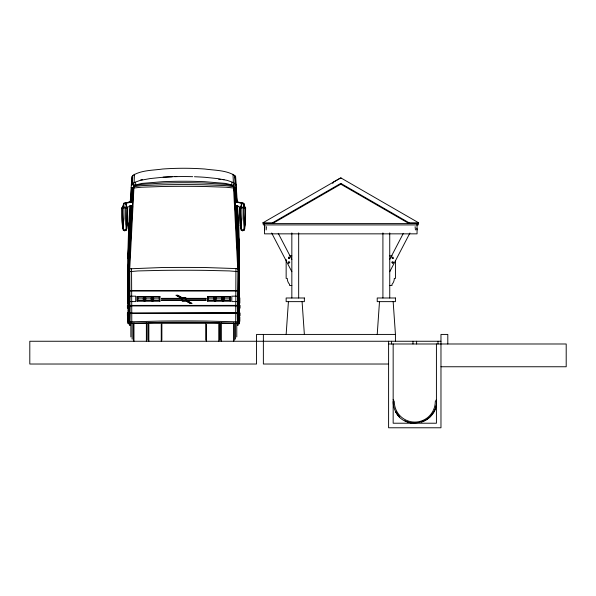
<?xml version="1.0" encoding="UTF-8"?>
<svg xmlns="http://www.w3.org/2000/svg" width="596" height="596" viewBox="0 0 596 596"><rect width="100%" height="100%" fill="white"/><g stroke="black" fill="none" stroke-linecap="round" stroke-linejoin="round"><path stroke-width="0.89" d="M128.051 297.814L128.051 247.303L128.706 225.191L129.22 225.094M239.294 268.997L239.428 271.761L229.438 270.927L206.119 270.375A328.515 58.289 0 0 0 161.367 270.375L138.049 270.927L128.803 271.739L128.803 323.33M131.336 184.849L133.422 184.842L133.526 185.863L129.012 271.739L128.997 323.33L161.486 322.332A351.32 53.938 0 0 1 206 322.332L238.489 323.33L238.475 271.739L234.064 184.842L236.15 184.849L237.275 202.439M129.168 320.886L129.161 323.241L129.146 305.405L238.34 305.405L238.325 323.241L238.311 322.056M238.34 309.309L238.34 305.405L129.429 305.539M239.473 310.36L239.473 307.737M121.86 207.87C122.128 215.298 121.375 223.06 123.335 230.25L124.787 230.801L126.24 230.25C128.192 223.06 127.44 215.298 127.708 207.87L126.859 207.199L125.905 203.318L123.663 203.318L122.716 207.199L121.86 207.87L127.708 207.87M122.083 207.87C122.329 215.067 121.629 222.569 123.439 229.557L123.335 230.25M122.865 207.199L123.744 203.869L124.78 203.676L124.787 203.087L132.573 201.388L123.663 203.318L123.99 207.199M235.733 313.354L235.703 322.928M235.733 313.034L235.755 305.949M237.513 313.034L237.275 305.539M238.102 313.354L238.303 323.226M236.046 206.939L238.139 205.948L235.487 205.948L240.642 207.199L244.785 207.199L243.831 203.318L241.589 203.318L240.642 207.199L239.786 207.87C240.061 215.298 239.309 223.06 241.261 230.25L242.714 230.801L244.166 230.25C246.126 223.06 245.366 215.298 245.641 207.87L243.958 205.553M240.009 207.87C240.262 215.067 239.555 222.569 241.373 229.557L241.261 230.25M242.714 230.801L242.714 230.056L244.055 229.557C245.872 222.569 245.165 215.067 245.418 207.87M235.763 305.405L235.927 268.565L206.067 267.559A326.794 62.081 0 0 0 161.419 267.559L129.742 268.803L129.935 305.405M238.743 240.881L238.758 238.81L239.428 258.172L239.428 323.33L128.058 323.308L128.051 320.767M238.318 305.949L129.168 305.949L129.146 309.309L129.257 307.804M237.491 323.025L237.245 313.123M237.551 305.405L237.871 271.53L233.423 185.17L233.528 183.702L235.092 183.724L234.668 175.44C225.847 170.069 214.784 170.434 204.838 169.018A291.906 287.235 0 0 0 162.648 169.018C152.703 170.434 141.639 170.069 132.819 175.44L132.357 176.103M238.132 305.405L238.475 271.739M239.428 323.308L239.473 316.528M128.11 297.806L128.438 261.957M238.221 250.015L235.889 206.857M239.182 267.224L238.467 247.549M238.296 244.524L236.24 206.06M238.37 239.033L236.664 206.186M238.586 222.867L238.519 228.045L237.104 205.963M238.594 222.36L238.393 252.726L239.428 269.005L238.549 269.019L236.478 222.867M128.922 235.249L129.027 231.553M128.058 258.545L128.87 236.247M131.344 226.599L131.418 224.744M131.791 216.378L132.029 210.798M132.439 201.508L133.355 187.569L132.446 202.044M128.058 258.254L128.907 239.398L129.086 252.726L128.058 271.761L128.803 271.739M131.552 268.565L131.723 305.405M128.058 271.761L129.056 251.512M129.742 268.803L134.063 185.17L133.958 183.702L132.394 183.724L132.819 175.44M131.843 184.842L132.267 176.565L131.865 176.528L130.211 202.431M231.77 184.425L231.874 182.473L233.394 182.51L235.092 183.724M132.163 206.574L131.351 217.436M129.086 252.726L128.729 225.579L129.95 205.844M130.375 205.963L129.041 233.535M130.628 202.402L131.552 187.569L131.165 187.569M131.843 183.821L132.014 181.221M130.822 206.052L129.116 239.033M131.06 202.498L132.007 187.725L132.826 187.569M131.247 206.06L129.19 244.524M131.537 201.433L132.424 187.569M131.589 206.857L129.265 250.015M131.962 201.426L133.05 187.569M132.044 206.574L128.058 269.005L128.937 269.019L131.008 222.867M132.334 202.044L133.243 187.569M286.147 334.423L288.419 301.636M377.223 334.423L379.496 301.636M243.503 207.199L243.831 203.318L234.377 201.627L241.589 203.318L241.246 207.199L240.642 207.87C240.076 215.163 241.812 222.382 241.373 229.557L242.714 230.056M436.421 401.592C437.591 423.48 404.408 431.452 395.513 411.411L399.491 416.887A21.627 21.627 0 0 1 393.159 401.592M134.048 174.963L134.51 174.226L134.093 182.51L132.394 183.724M264.542 229.937L264.929 225.862M266.151 229.937L266.464 226.681M129.228 248.808L130.233 239.562M214.731 301.114L215.387 296.659L222.606 296.659L222.606 301.114L207.512 301.114L207.512 296.659L214.731 296.659L214.731 301.114L214.053 300.675L208.235 300.675L207.512 301.114M126.859 228.722L126.248 224.252L126.851 207.87L126.248 207.199L125.905 203.318L131.403 202.066M137.013 301.114L137.683 300.675L137.989 298.879L137.683 297.084L137.013 296.659L137.013 301.114L144.232 301.114L144.232 296.659L137.006 296.659M144.232 301.114L143.509 300.675L143.211 298.879L143.509 297.084L144.232 296.659M144.895 301.114L145.566 300.675L145.871 298.879L145.566 297.084L144.895 296.659L144.88 301.114L159.974 301.114L159.974 296.659L152.755 296.659L152.755 301.114L153.425 300.675L159.251 300.675L159.974 301.114M144.88 296.659L152.099 296.659L152.114 301.114L151.391 300.675L151.093 298.879L151.391 297.084L152.114 296.659L152.755 301.114M153.425 300.675L153.731 298.879L153.425 297.084L152.755 296.659M159.251 300.675L159.251 297.084L159.974 296.659M208.235 300.675L208.235 297.084L207.512 296.659M214.053 300.675L213.755 298.879L214.053 297.084L214.731 296.659M216.095 300.675L216.095 297.084L215.372 296.659L215.372 301.114L216.095 300.675L221.921 300.675L222.591 301.114M221.921 300.675L221.615 298.879L221.921 297.084L222.591 296.659M223.254 301.114L223.977 300.675L224.275 298.879L223.977 297.084L223.254 296.659L223.262 301.114L230.481 301.114L230.473 296.659L223.262 296.659M230.473 301.114L229.795 300.675L229.497 298.879L229.795 297.084L230.473 296.659M122.716 228.722L123.99 218.531L123.931 207.87L123.32 207.199L122.716 207.87C122.143 215.163 123.886 222.382 123.439 229.557L124.78 230.056L126.129 229.557C127.939 222.569 127.239 215.067 127.484 207.87M240.642 228.722L241.924 218.531L241.857 207.87L241.246 207.199M389.747 259.409L403.35 233.319M389.747 271.716L409.929 233.006M341.247 178.122L340.338 178.122L262.925 222.8L263.38 224.923L418.198 224.923L418.653 222.8L340.793 177.861L332.449 182.674L332.903 183.464M436.421 399.618L435.281 401.592A20.495 20.495 0 0 1 414.786 422.087A20.495 20.495 0 0 1 394.291 401.592L393.159 399.618M130.211 305.539L129.965 313.034M239.383 303.692L239.838 302.991L239.838 297.978L239.383 297.277M129.623 305.539L129.384 313.034M239.383 321.825L239.838 321.244L239.838 317.079L239.383 316.491M126.248 207.199L125.644 207.87L125.577 218.531L126.24 230.25M130.233 313.123L129.995 323.025M289.194 258.105C288.844 256.667 289 258.731 288.494 258.448L288.494 257.204L289.708 257.479L289.172 258.604L288.494 258.448L289.097 258.15M289.149 262.687C289.09 261.264 288.792 263.149 288.494 263.007L288.494 261.756L289.708 262.031L289.708 262.724L288.494 263.007L289.097 262.709M133.429 186.816L141.557 185.617L163.028 184.797A429.925 172.855 0 0 1 204.458 184.797L225.929 185.617L234.057 186.816M262.925 222.8L272.491 222.8L340.793 183.382L409.087 222.8L418.653 222.8M409.087 222.8L409.087 223.589L340.793 184.171L272.491 223.589L272.491 222.8M134.055 185.349L141.751 183.426L163.162 181.676A451.247 412.276 0 0 1 204.324 181.676L225.735 183.426L233.431 185.349M128.051 316.528L128.565 316.327M129.496 313.123L238.266 313.034L238.318 320.886L237.856 305.539M134.003 185.855L141.669 184.387L163.103 183.046A441.86 301.107 0 0 1 204.376 183.046L225.81 184.387L233.483 185.855M241.678 203.869L243.749 203.869L244.628 207.199M133.854 188.016L141.461 187.219L162.961 186.488A423.227 148.426 0 0 1 204.525 186.488L226.026 187.219L233.632 188.016M234.668 175.44L235.07 175.388M140.79 179.85L142.563 179.724M129.988 321.84L161.486 321.043A327.405 54.363 0 0 1 206 321.043L237.499 321.84M163.125 177.176L176.781 176.498M236.128 217.436L234.131 187.569L235.912 187.569L236.858 202.402M236.321 187.569L235.934 187.569L236.873 202.282M132.819 206.939L131.455 206.939L129.354 205.948L132.014 205.948L126.859 207.199L122.716 207.199M239.786 207.87L245.641 207.87M263.38 223.589L418.198 223.589M289.395 255.87L291.839 255.87M389.739 255.87L392.183 255.87M128.684 267.239L127.879 267.239L127.879 298.007M239.406 267.239L239.406 302.537M127.879 275.382L128.684 275.382M291.839 285.469L289.559 285.469L289.559 284.329A8.672 8.672 0 0 1 287.287 278.414L286.147 278.414L286.147 259.476M389.739 285.469L392.019 285.469L392.019 284.329A8.672 8.672 0 0 0 394.299 278.414L395.439 278.414L395.439 260.377M127.879 294.387L128.684 294.387M137.683 297.084L143.509 297.084M145.566 297.084L151.391 297.084M153.425 297.084L159.251 297.084M208.235 297.084L214.053 297.084M216.095 297.084L221.921 297.084M223.977 297.084L229.795 297.084M137.989 298.879L143.211 298.879M145.871 298.879L151.093 298.879M153.731 298.879L158.953 298.879M208.533 298.879L213.755 298.879M216.393 298.879L221.615 298.879M224.275 298.879L229.497 298.879M137.683 300.675L143.509 300.675M145.566 300.675L151.391 300.675M223.977 300.675L229.795 300.675M128.051 304.243L128.565 304.243M128.051 304.832L128.565 304.832M128.028 305.405L127.402 305.405L127.402 308.125L128.028 308.125M239.436 305.405L240.054 305.405L240.054 308.125L239.436 308.125M128.051 312.706L128.565 312.706M128.028 313.012L127.402 313.012L127.402 315.724L128.028 315.724M238.266 313.034L129.22 313.354L237.99 313.123M239.436 313.012L240.054 313.012L240.054 315.724L239.436 315.724M148.516 322.503L218.97 322.503M128.364 323.01L129.608 323.01M237.402 323.01L239.279 323.01M128.364 323.591L129.608 323.591M237.402 323.591L239.279 323.591M129.608 323.822L128.364 323.822L128.364 320.566M237.402 323.822L239.279 323.822L239.279 322.563M395.431 341.255L395.431 334.423L256.541 334.423L256.541 364.022L29.8 364.022L29.8 341.255L440.973 341.255M388.599 343.989L566.2 343.989L566.2 366.756L440.973 366.756M388.599 364.022L263.372 364.022L263.372 334.423M235.733 184.849L235.211 176.565L235.621 176.528L236.187 184.849M218.702 179.284L220.483 179.411M222.256 179.538L224.029 179.664M392.541 258.165C393.77 257.412 390.991 257.658 393.084 258.448L393.084 257.204L391.87 257.479L392.414 258.604L393.084 258.448L392.436 258.135M392.541 262.717C393.77 261.964 390.991 262.21 393.084 263.007L393.084 261.756L391.87 262.031L391.87 262.724L393.084 263.007L392.436 262.687M235.927 268.565L237.744 268.803M124.78 203.676L125.823 203.869M234.928 201.388L242.714 203.087L242.714 203.676M131.574 187.569L132.007 187.725M278.235 233.319L291.839 259.409M271.657 233.006L291.839 271.716M244.785 228.722L243.503 218.531L243.57 207.87L244.181 207.199L244.777 207.87C245.433 215.402 243.391 222.844 244.166 230.25M236.947 236.791L237.253 239.562M237.551 242.334L238.258 248.808M416.887 228.305L417.044 229.937M415.114 226.681L415.434 229.937M233.431 174.963L232.976 174.226L233.394 182.51L227.136 180.357L217.413 178.576L205.017 177.303A296.935 292.174 0 0 0 194.452 176.736M393.159 301.636L395.439 334.423M302.083 301.636L304.362 334.423M235.129 176.103L235.271 178.152M237.536 205.896L238.758 225.579M235.696 184.693L235.867 187.39M237.089 206.104L238.445 233.535L236.724 206.968M236.426 202.387L235.48 187.725L236.426 202.498M235.062 187.569L235.949 201.433M234.638 187.569L235.524 201.426M234.228 187.569L235.152 202.044M235.435 206.574L239.428 269.019M236.336 194.736L236.456 196.568M237.506 213.085L237.677 215.841M238.087 222.263L238.266 225.094M239.279 269.042L239.428 271.761M135.717 184.425L135.605 182.473L134.093 182.51L140.351 180.357L150.073 178.576L162.47 177.303A296.935 292.174 0 0 1 172.155 176.774M238.43 251.512L239.205 267.157M238.571 239.398L239.428 258.254M128.706 225.191L128.729 225.579M234.437 187.569L235.047 201.508M235.249 206.156L235.495 211.729M235.74 217.309L235.897 221.027M238.601 237.193L239.428 258.545M238.78 225.191L239.428 247.303L239.473 304.832M238.698 239.868L238.78 242.639M128.9 222.867L128.967 228.045M129.012 271.739L129.354 305.405M131.783 322.928L131.753 313.354M129.414 323.099L129.384 313.354M131.731 305.949L131.753 313.034M128.736 240.881L128.729 238.81L128.058 258.172L128.058 323.33M124.78 230.056L124.787 230.801M238.683 323.33L238.676 271.739M129.168 305.949L129.168 309.317L129.146 305.405M447.805 343.989L447.805 334.423L440.973 334.423L440.973 427.779L388.599 427.779L388.599 341.255M438.008 341.255L438.008 343.989M436.421 343.989L436.421 423.22L393.159 423.22L393.159 343.989M417.058 224.26L417.058 233.848L264.52 233.848L264.52 224.26M416.611 341.255L416.611 343.989M412.968 341.255L412.968 343.989M391.565 341.255L391.565 343.989M389.739 232.894L389.747 297.993M382.915 232.894L382.915 297.993M340.793 183.382L340.793 184.171M298.671 232.894L298.671 297.993M291.839 232.894L291.839 297.993M239.555 267.239L239.555 302.537M239.473 307.529L239.473 313.004M238.02 322.6L238.02 325.528M237.394 322.987L237.394 325.528M236.776 323.047L236.776 336.934M235.539 323.725L235.539 339.109M234.295 324.06L234.295 340.189M233.677 322.898L233.677 341.277M221.265 322.898L221.265 341.277M220.654 323.695L220.654 340.167M219.41 323.695L219.41 340.167M218.792 324.366L218.792 341.255M215.387 296.659L215.387 301.114M206.387 324.366L206.387 341.255M205.762 324.03L205.762 340.167M161.874 324.03L161.874 340.167M161.255 324.366L161.255 341.255M148.844 324.366L148.844 341.255M148.225 323.695L148.225 340.167M146.981 323.695L146.981 340.167M146.37 322.898L146.37 341.277M133.966 322.898L133.966 341.277M133.34 324.06L133.34 340.189M132.103 323.725L132.103 339.109M130.859 323.047L130.859 336.934M130.241 322.987L130.241 325.528M129.623 322.6L129.623 325.528M128.364 309.808L128.364 313.064M128.364 315.411L128.364 316.051M128.364 317.579L128.364 319.739M436.004 405.809A21.627 21.627 0 0 1 434.059 411.411L430.081 416.887A21.627 21.627 0 0 1 421.469 422.162M411.404 422.959A21.627 21.627 0 0 1 404.967 420.865M174.799 176.684A296.935 292.174 0 0 1 192.687 176.684M206.037 299.974L206.037 300.518L161.449 300.518L161.449 299.974L206.037 299.974M206.045 298.35L206.037 298.887L161.441 298.887L161.441 298.35L206.045 298.35M129.794 296.875L129.593 301.598L135.694 301.598L135.694 296.175L129.876 296.175L129.794 296.875M128.118 297.277L127.663 297.978L127.663 302.991L128.118 303.692L128.118 297.277M128.118 316.491L127.663 317.079L127.663 321.244L128.118 321.825L128.118 316.491M238.34 290.52L129.146 290.52L129.146 291.064L238.34 291.064L238.34 290.52M177.831 295.243L175.894 295.243L182.182 298.857L182.182 301.166L185.825 300.943L190.169 303.446L192.106 303.446L185.825 299.795L185.825 297.523L182.182 297.724L177.831 295.243M178.144 295.705L177.176 295.705L182.182 298.581L182.182 298.022L178.144 295.705M237.61 296.175L231.792 296.175L231.792 301.598L237.886 301.598L237.61 296.175M185.52 297.829L182.488 297.829L182.488 300.861L185.52 300.861L185.52 297.829M304.362 297.993L286.147 297.993L286.147 301.636L304.362 301.636L304.362 297.993M395.439 297.993L377.223 297.993L377.223 301.636L395.439 301.636L395.439 297.993M190.824 302.991L189.863 302.991L185.825 300.667L185.825 300.108L190.824 302.991"/></g></svg>
